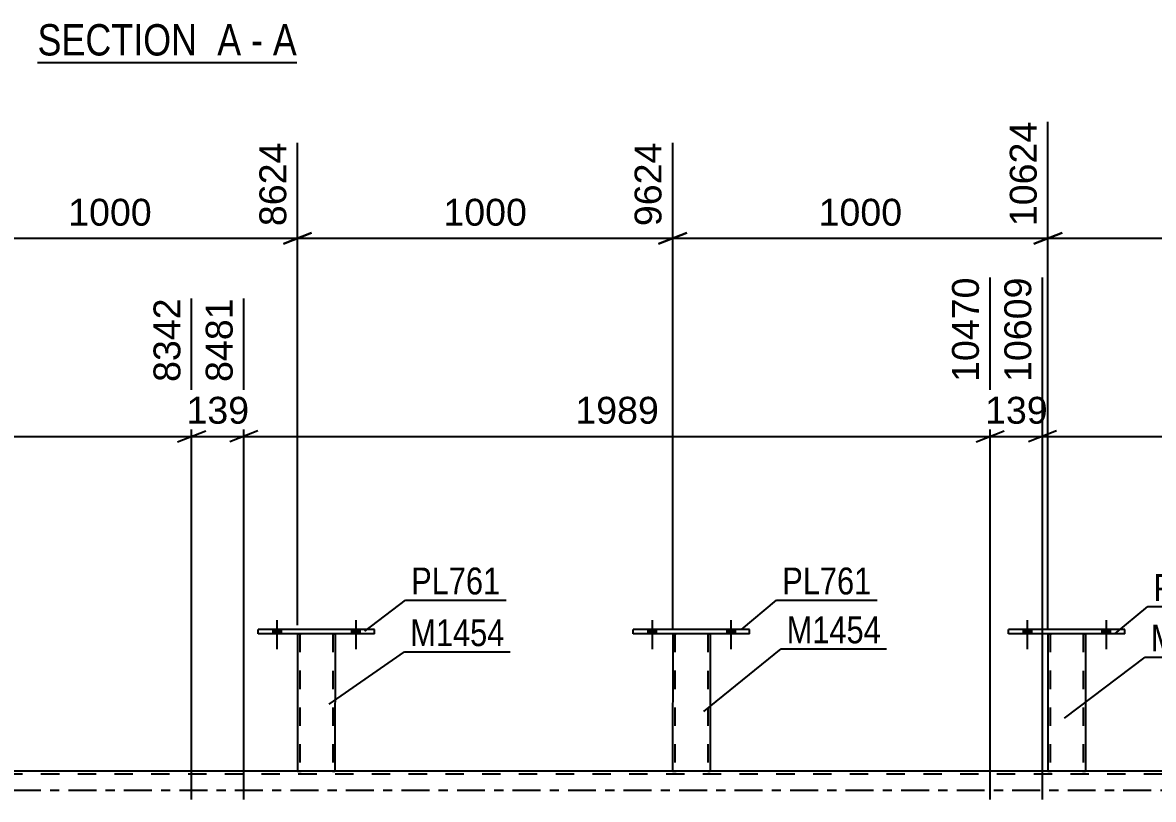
# Model space of a CAD drawing. Header units: millimetres. Extents: x 0 to 841, y 0 to 594.
# Drawn here: x 385.8 to 506.4, y 425.6 to 508.4 of the extents above; entities that cross this region are included whole.
import ezdxf

# ---------------------------------------------------------------- set-up
doc = ezdxf.new("R2010")
doc.units = ezdxf.units.MM
doc.linetypes.add('DXK_LINE_DOT2', pattern=[3.9198, 1.9599, -1.9599])
doc.linetypes.add('DXK_LINE_DOT3', pattern=[5.9187, 2.979, -0.9799, 0.9799, -0.9799])
doc.styles.add('Arial', font='ARIAL.TTF', dxfattribs={"height": 0.2})
doc.styles.add('Arial Narrow', font='ARIALN.TTF', dxfattribs={"height": 0.2})

# ---------------------------------------------------------------- blocks, each defined once
blk = doc.blocks.new('Unknown-317311729-12 - 1424')
at = {"color": 6, "linetype": 'Continuous'}
blk.add_line((387.4, 504.15), (415.05, 504.15), dxfattribs=at)
at = {"color": 0, "linetype": 'Continuous'}
for points in [[(405.51, 504.9), (405.51, 508.4), (387.4, 508.4), (387.4, 504.9)], [(409.12, 504.9), (409.12, 508.4), (406.56, 508.4), (406.56, 504.9)], [(411.44, 504.9), (411.44, 508.4), (410.17, 508.4), (410.17, 504.9)], [(415.05, 504.9), (415.05, 508.4), (412.49, 508.4), (412.49, 504.9)]]:
    blk.add_wipeout(points, dxfattribs=at)
at = {"color": 7, "linetype": 'Continuous', "style": 'Arial Narrow'}
for s, p in [('SECTION ', (387.4, 504.9)), ('A', (406.56, 504.9)), ('A', (412.49, 504.9)), ('-', (410.17, 504.9))]:
    blk.add_text(s, height=3.34, dxfattribs=at).set_placement(p)
blk = doc.blocks.new('Part-317311729-2520 - 2401')
at = {"color": 7, "linetype": 'DXK_LINE_DOT2'}
for p, q in [((718.99, 428.28), (82.92, 428.28)), ((718.99, 428.6), (135.11, 428.6)), ((419.11, 428.6), (415.11, 428.6)), ((459.11, 428.6), (455.11, 428.6)), ((499.11, 428.6), (495.11, 428.6))]:
    blk.add_line(p, q, dxfattribs=at)
at = {"color": 2, "linetype": 'Continuous'}
for p, q in [((415.11, 428.6), (379.11, 428.6)), ((455.11, 428.6), (419.11, 428.6)), ((495.11, 428.6), (459.11, 428.6)), ((535.11, 428.6), (499.11, 428.6))]:
    blk.add_line(p, q, dxfattribs=at)
at = {"color": 7, "linetype": 'DXK_LINE_DOT3'}
blk.add_line((82.92, 426.6), (728.79, 426.6), dxfattribs=at)
blk = doc.blocks.new('Bolt-317311729-2461 - 2401')
at = {"linetype": 'Continuous'}
for points in [[(492.48, 443.24), (493.36, 443.24), (493.36, 443.72), (492.48, 443.72)], [(500.88, 443.24), (501.76, 443.24), (501.76, 443.72), (500.88, 443.72)]]:
    blk.add_hatch(color=1, dxfattribs=at).paths.add_polyline_path(points)
at = {"color": 1, "linetype": 'Continuous'}
for p, q in [((492.48, 443.72), (492.48, 443.24)), ((492.92, 444.72), (492.92, 441.6)), ((493.36, 443.72), (493.36, 443.24)), ((500.88, 443.72), (500.88, 443.24)), ((501.32, 444.72), (501.32, 441.6)), ((501.76, 443.72), (501.76, 443.24))]:
    blk.add_line(p, q, dxfattribs=at)
blk = doc.blocks.new('Bolt-317311729-2462 - 2401')
at = {"linetype": 'Continuous'}
for points in [[(492.48, 443.24), (493.36, 443.24), (493.36, 443.72), (492.48, 443.72)], [(500.88, 443.24), (501.76, 443.24), (501.76, 443.72), (500.88, 443.72)]]:
    blk.add_hatch(color=1, dxfattribs=at).paths.add_polyline_path(points)
at = {"color": 1, "linetype": 'Continuous'}
for p, q in [((492.48, 443.72), (492.48, 443.24)), ((492.92, 444.72), (492.92, 441.6)), ((493.36, 443.72), (493.36, 443.24)), ((500.88, 443.72), (500.88, 443.24)), ((501.32, 444.72), (501.32, 441.6)), ((501.76, 443.72), (501.76, 443.24))]:
    blk.add_line(p, q, dxfattribs=at)
blk = doc.blocks.new('Bolt-317311729-2463 - 2401')
at = {"linetype": 'Continuous'}
for points in [[(452.48, 443.24), (453.36, 443.24), (453.36, 443.72), (452.48, 443.72)], [(460.88, 443.24), (461.76, 443.24), (461.76, 443.72), (460.88, 443.72)]]:
    blk.add_hatch(color=1, dxfattribs=at).paths.add_polyline_path(points)
at = {"color": 1, "linetype": 'Continuous'}
for p, q in [((452.48, 443.72), (452.48, 443.24)), ((452.92, 444.72), (452.92, 441.6)), ((453.36, 443.72), (453.36, 443.24)), ((460.88, 443.72), (460.88, 443.24)), ((461.32, 444.72), (461.32, 441.6)), ((461.76, 443.72), (461.76, 443.24))]:
    blk.add_line(p, q, dxfattribs=at)
blk = doc.blocks.new('Bolt-317311729-2464 - 2401')
at = {"linetype": 'Continuous'}
for points in [[(452.48, 443.24), (453.36, 443.24), (453.36, 443.72), (452.48, 443.72)], [(460.88, 443.24), (461.76, 443.24), (461.76, 443.72), (460.88, 443.72)]]:
    blk.add_hatch(color=1, dxfattribs=at).paths.add_polyline_path(points)
at = {"color": 1, "linetype": 'Continuous'}
for p, q in [((452.48, 443.72), (452.48, 443.24)), ((452.92, 444.72), (452.92, 441.6)), ((453.36, 443.72), (453.36, 443.24)), ((460.88, 443.72), (460.88, 443.24)), ((461.32, 444.72), (461.32, 441.6)), ((461.76, 443.72), (461.76, 443.24))]:
    blk.add_line(p, q, dxfattribs=at)
blk = doc.blocks.new('Bolt-317311729-2465 - 2401')
at = {"linetype": 'Continuous'}
for points in [[(412.48, 443.24), (413.36, 443.24), (413.36, 443.72), (412.48, 443.72)], [(420.88, 443.24), (421.76, 443.24), (421.76, 443.72), (420.88, 443.72)]]:
    blk.add_hatch(color=1, dxfattribs=at).paths.add_polyline_path(points)
at = {"color": 1, "linetype": 'Continuous'}
for p, q in [((412.48, 443.72), (412.48, 443.24)), ((412.92, 444.72), (412.92, 441.6)), ((413.36, 443.72), (413.36, 443.24)), ((420.88, 443.72), (420.88, 443.24)), ((421.32, 444.72), (421.32, 441.6)), ((421.76, 443.72), (421.76, 443.24))]:
    blk.add_line(p, q, dxfattribs=at)
blk = doc.blocks.new('Bolt-317311729-2466 - 2401')
at = {"linetype": 'Continuous'}
for points in [[(412.48, 443.24), (413.36, 443.24), (413.36, 443.72), (412.48, 443.72)], [(420.88, 443.24), (421.76, 443.24), (421.76, 443.72), (420.88, 443.72)]]:
    blk.add_hatch(color=1, dxfattribs=at).paths.add_polyline_path(points)
at = {"color": 1, "linetype": 'Continuous'}
for p, q in [((412.48, 443.72), (412.48, 443.24)), ((412.92, 444.72), (412.92, 441.6)), ((413.36, 443.72), (413.36, 443.24)), ((420.88, 443.72), (420.88, 443.24)), ((421.32, 444.72), (421.32, 441.6)), ((421.76, 443.72), (421.76, 443.24))]:
    blk.add_line(p, q, dxfattribs=at)
blk = doc.blocks.new('Part-317311729-2645 - 2401')
at = {"color": 2, "linetype": 'Continuous'}
for p, q in [((450.92, 443.24), (450.92, 443.72)), ((463.32, 443.72), (450.92, 443.72)), ((463.32, 443.24), (463.32, 443.72)), ((463.32, 443.24), (450.92, 443.24))]:
    blk.add_line(p, q, dxfattribs=at)
blk = doc.blocks.new('Part-317311729-2635 - 2401')
at = {"color": 2, "linetype": 'Continuous'}
for p, q in [((490.92, 443.24), (490.92, 443.72)), ((503.32, 443.72), (490.92, 443.72)), ((503.32, 443.24), (503.32, 443.72)), ((503.32, 443.24), (490.92, 443.24))]:
    blk.add_line(p, q, dxfattribs=at)
blk = doc.blocks.new('Part-317311729-2640 - 2401')
at = {"color": 2, "linetype": 'Continuous'}
for p, q in [((495.12, 443.24), (495.11, 428.6)), ((499.12, 443.24), (499.11, 428.6)), ((495.15, 428.6), (495.11, 428.6)), ((495.25, 428.6), (495.15, 428.6)), ((495.41, 428.6), (495.25, 428.6)), ((498.81, 428.6), (495.41, 428.6)), ((498.97, 428.6), (498.81, 428.6)), ((499.07, 428.6), (498.97, 428.6)), ((499.11, 428.6), (499.07, 428.6))]:
    blk.add_line(p, q, dxfattribs=at)
at = {"color": 7, "linetype": 'DXK_LINE_DOT2'}
for p, q in [((495.12, 443.25), (495.12, 443.25)), ((495.12, 443.25), (495.12, 443.24)), ((495.12, 443.24), (495.12, 443.25)), ((495.15, 443.25), (495.12, 443.25)), ((495.12, 443.25), (495.15, 443.25)), ((495.26, 443.25), (495.15, 443.25)), ((495.15, 443.25), (495.26, 443.25)), ((495.37, 443.25), (495.26, 443.25)), ((495.26, 443.25), (495.41, 443.25)), ((495.36, 443.25), (495.35, 428.6)), ((495.36, 443.25), (495.36, 443.25)), ((495.37, 443.25), (495.36, 443.25)), ((495.36, 443.25), (495.37, 443.25)), ((498.82, 443.24), (495.37, 443.25)), ((495.43, 443.25), (495.37, 443.25)), ((495.37, 443.25), (495.43, 443.25)), ((498.82, 443.24), (495.41, 443.25)), ((498.73, 443.24), (495.43, 443.25)), ((495.43, 443.25), (495.5, 443.25)), ((498.81, 443.24), (495.5, 443.25)), ((498.81, 443.24), (498.73, 443.24)), ((498.86, 443.24), (498.81, 443.24)), ((498.81, 443.24), (498.86, 443.24)), ((498.82, 443.24), (498.98, 443.24)), ((498.98, 443.24), (498.82, 443.24)), ((498.88, 443.24), (498.86, 443.24)), ((498.86, 443.24), (498.88, 443.24)), ((498.88, 443.24), (498.87, 428.6)), ((498.88, 443.24), (498.88, 443.24)), ((498.98, 443.24), (499.08, 443.24)), ((499.08, 443.24), (498.98, 443.24)), ((499.08, 443.24), (499.12, 443.24)), ((499.12, 443.24), (499.08, 443.24)), ((499.12, 443.24), (499.12, 443.24)), ((499.12, 443.24), (499.12, 443.24)), ((499.12, 443.24), (499.12, 443.24)), ((495.11, 428.6), (495.15, 428.6)), ((495.15, 428.6), (495.25, 428.6)), ((495.25, 428.6), (495.41, 428.6)), ((495.37, 428.6), (495.35, 428.6)), ((495.35, 428.6), (495.37, 428.6)), ((495.42, 428.6), (495.37, 428.6)), ((495.37, 428.6), (495.41, 428.6)), ((498.87, 428.6), (495.41, 428.6)), ((495.41, 428.6), (495.42, 428.6)), ((498.72, 428.6), (495.42, 428.6)), ((495.42, 428.6), (495.5, 428.6)), ((498.8, 428.6), (495.5, 428.6)), ((498.8, 428.6), (498.72, 428.6)), ((498.85, 428.6), (498.8, 428.6)), ((498.8, 428.6), (498.85, 428.6)), ((498.87, 428.6), (498.85, 428.6)), ((498.85, 428.6), (498.87, 428.6)), ((498.87, 428.6), (498.97, 428.6)), ((498.97, 428.6), (499.07, 428.6)), ((499.07, 428.6), (499.11, 428.6))]:
    blk.add_line(p, q, dxfattribs=at)
blk = doc.blocks.new('Part-317311729-2650 - 2401')
at = {"color": 2, "linetype": 'Continuous'}
for p, q in [((455.12, 443.24), (455.11, 428.6)), ((459.12, 443.24), (459.11, 428.6)), ((455.15, 428.6), (455.11, 428.6)), ((455.25, 428.6), (455.15, 428.6)), ((455.41, 428.6), (455.25, 428.6)), ((458.82, 428.6), (455.41, 428.6)), ((458.97, 428.6), (458.82, 428.6)), ((459.07, 428.6), (458.97, 428.6)), ((459.11, 428.6), (459.07, 428.6))]:
    blk.add_line(p, q, dxfattribs=at)
at = {"color": 7, "linetype": 'DXK_LINE_DOT2'}
for p, q in [((455.12, 443.25), (455.12, 443.25)), ((455.12, 443.25), (455.12, 443.24)), ((455.12, 443.24), (455.12, 443.25)), ((455.15, 443.25), (455.12, 443.25)), ((455.12, 443.25), (455.15, 443.25)), ((455.26, 443.25), (455.15, 443.25)), ((455.15, 443.25), (455.26, 443.25)), ((455.37, 443.25), (455.26, 443.25)), ((455.26, 443.25), (455.41, 443.25)), ((455.36, 443.25), (455.35, 428.6)), ((455.36, 443.25), (455.36, 443.25)), ((455.37, 443.25), (455.36, 443.25)), ((455.36, 443.25), (455.37, 443.25)), ((458.82, 443.24), (455.37, 443.25)), ((455.43, 443.25), (455.37, 443.25)), ((455.37, 443.25), (455.43, 443.25)), ((458.82, 443.24), (455.41, 443.25)), ((458.73, 443.24), (455.43, 443.25)), ((455.43, 443.25), (455.5, 443.25)), ((458.81, 443.24), (455.5, 443.25)), ((458.81, 443.24), (458.73, 443.24)), ((458.86, 443.24), (458.81, 443.24)), ((458.81, 443.24), (458.86, 443.24)), ((458.82, 443.24), (458.98, 443.24)), ((458.98, 443.24), (458.82, 443.24)), ((458.88, 443.24), (458.86, 443.24)), ((458.86, 443.24), (458.88, 443.24)), ((458.88, 443.24), (458.87, 428.6)), ((458.88, 443.24), (458.88, 443.24)), ((458.98, 443.24), (459.08, 443.24)), ((459.08, 443.24), (458.98, 443.24)), ((459.08, 443.24), (459.12, 443.24)), ((459.12, 443.24), (459.08, 443.24)), ((459.12, 443.24), (459.12, 443.24)), ((459.12, 443.24), (459.12, 443.24)), ((459.12, 443.24), (459.12, 443.24)), ((455.11, 428.6), (455.15, 428.6)), ((455.15, 428.6), (455.25, 428.6)), ((455.25, 428.6), (455.41, 428.6)), ((455.37, 428.6), (455.35, 428.6)), ((455.35, 428.6), (455.37, 428.6)), ((455.42, 428.6), (455.37, 428.6)), ((455.37, 428.6), (455.42, 428.6)), ((458.87, 428.6), (455.41, 428.6)), ((458.72, 428.6), (455.42, 428.6)), ((455.42, 428.6), (455.5, 428.6)), ((458.85, 428.6), (455.5, 428.6)), ((458.8, 428.6), (458.72, 428.6)), ((458.85, 428.6), (458.8, 428.6)), ((458.87, 428.6), (458.85, 428.6)), ((458.85, 428.6), (458.87, 428.6)), ((458.87, 428.6), (458.97, 428.6)), ((458.97, 428.6), (459.07, 428.6)), ((459.07, 428.6), (459.11, 428.6))]:
    blk.add_line(p, q, dxfattribs=at)
blk = doc.blocks.new('Part-317311729-2655 - 2401')
at = {"color": 2, "linetype": 'Continuous'}
for p, q in [((410.92, 443.24), (410.92, 443.72)), ((423.32, 443.72), (410.92, 443.72)), ((423.32, 443.24), (423.32, 443.72)), ((423.32, 443.24), (410.92, 443.24))]:
    blk.add_line(p, q, dxfattribs=at)
blk = doc.blocks.new('Part-317311729-2660 - 2401')
at = {"color": 2, "linetype": 'Continuous'}
for p, q in [((415.12, 443.24), (415.11, 428.6)), ((419.12, 443.24), (419.11, 428.6)), ((415.15, 428.6), (415.11, 428.6)), ((415.25, 428.6), (415.15, 428.6)), ((415.41, 428.6), (415.25, 428.6)), ((418.82, 428.6), (415.41, 428.6)), ((418.97, 428.6), (418.82, 428.6)), ((419.08, 428.6), (418.97, 428.6)), ((419.11, 428.6), (419.08, 428.6))]:
    blk.add_line(p, q, dxfattribs=at)
at = {"color": 7, "linetype": 'DXK_LINE_DOT2'}
for p, q in [((415.12, 443.25), (415.12, 443.25)), ((415.12, 443.25), (415.12, 443.24)), ((415.12, 443.24), (415.12, 443.25)), ((415.16, 443.25), (415.12, 443.25)), ((415.12, 443.25), (415.16, 443.25)), ((415.26, 443.25), (415.16, 443.25)), ((415.16, 443.25), (415.26, 443.25)), ((415.38, 443.25), (415.26, 443.25)), ((415.26, 443.25), (415.41, 443.25)), ((415.36, 443.25), (415.35, 428.6)), ((415.36, 443.25), (415.36, 443.25)), ((415.38, 443.25), (415.36, 443.25)), ((415.36, 443.25), (415.38, 443.25)), ((418.82, 443.24), (415.38, 443.25)), ((415.43, 443.25), (415.38, 443.25)), ((415.38, 443.25), (415.43, 443.25)), ((418.82, 443.24), (415.41, 443.25)), ((418.73, 443.24), (415.43, 443.25)), ((415.43, 443.25), (415.51, 443.25)), ((418.81, 443.24), (415.51, 443.25)), ((418.81, 443.24), (418.73, 443.24)), ((418.86, 443.24), (418.81, 443.24)), ((418.81, 443.24), (418.86, 443.24)), ((418.82, 443.24), (418.98, 443.24)), ((418.98, 443.24), (418.82, 443.24)), ((418.88, 443.24), (418.86, 443.24)), ((418.86, 443.24), (418.88, 443.24)), ((418.88, 443.24), (418.87, 428.6)), ((418.88, 443.24), (418.88, 443.24)), ((418.98, 443.24), (419.08, 443.24)), ((419.08, 443.24), (418.98, 443.24)), ((419.08, 443.24), (419.12, 443.24)), ((419.12, 443.24), (419.08, 443.24)), ((419.12, 443.24), (419.12, 443.24)), ((419.12, 443.24), (419.12, 443.24)), ((419.12, 443.24), (419.12, 443.24)), ((415.11, 428.6), (415.15, 428.6)), ((415.15, 428.6), (415.25, 428.6)), ((415.25, 428.6), (415.41, 428.6)), ((415.37, 428.6), (415.35, 428.6)), ((415.35, 428.6), (415.37, 428.6)), ((415.42, 428.6), (415.37, 428.6)), ((415.37, 428.6), (415.41, 428.6)), ((418.87, 428.6), (415.41, 428.6)), ((415.41, 428.6), (415.42, 428.6)), ((418.73, 428.6), (415.42, 428.6)), ((415.42, 428.6), (415.5, 428.6)), ((418.86, 428.6), (415.5, 428.6)), ((418.8, 428.6), (418.73, 428.6)), ((418.86, 428.6), (418.8, 428.6)), ((418.87, 428.6), (418.86, 428.6)), ((418.86, 428.6), (418.87, 428.6)), ((418.87, 428.6), (418.97, 428.6)), ((418.97, 428.6), (419.08, 428.6)), ((419.08, 428.6), (419.11, 428.6))]:
    blk.add_line(p, q, dxfattribs=at)
blk = doc.blocks.new('StraightDimension-317311729-3456 - 2401')
at = {"color": 7, "linetype": 'Continuous'}
for p, q in [((415.12, 444.18), (415.12, 495.6)), ((455.12, 443.67), (455.12, 495.6)), ((416.62, 486.01), (413.62, 484.81)), ((453.62, 484.81), (456.62, 486.01)), ((415.12, 485.41), (455.12, 485.41))]:
    blk.add_line(p, q, dxfattribs=at)
at = {"color": 0}
blk.add_wipeout([(440.16, 486.16), (440.16, 490.36), (430.07, 490.36), (430.07, 486.16)], dxfattribs=at)
at = {"color": 3, "style": 'Arial'}
blk.add_text('1000', height=2.865, dxfattribs=at).set_placement((430.67, 486.76))
at = {"color": 0, "linetype": 'Continuous'}
blk.add_wipeout([(454.52, 496.2), (450.32, 496.2), (450.32, 486.11), (454.52, 486.11)], dxfattribs=at)
at = {"color": 3, "linetype": 'Continuous', "style": 'Arial'}
blk.add_text('9624', height=2.865, rotation=90.0002, dxfattribs=at).set_placement((453.92, 486.71))
blk = doc.blocks.new('StraightDimension-317311729-3472 - 2401')
at = {"color": 7, "linetype": 'Continuous'}
for p, q in [((495.12, 443.66), (495.12, 497.83)), ((535.12, 442.95), (535.12, 497.83)), ((496.62, 486.01), (493.62, 484.81)), ((533.62, 484.81), (536.62, 486.01)), ((495.12, 485.41), (535.12, 485.41))]:
    blk.add_line(p, q, dxfattribs=at)
at = {"color": 0}
blk.add_wipeout([(520.16, 486.16), (520.16, 490.36), (510.07, 490.36), (510.07, 486.16)], dxfattribs=at)
at = {"color": 3, "style": 'Arial'}
blk.add_text('1000', height=2.865, dxfattribs=at).set_placement((510.67, 486.76))
at = {"color": 0, "linetype": 'Continuous'}
blk.add_wipeout([(534.52, 498.43), (530.32, 498.43), (530.32, 486.11), (534.52, 486.11)], dxfattribs=at)
at = {"color": 3, "linetype": 'Continuous', "style": 'Arial'}
blk.add_text('11624', height=2.865, rotation=90.0002, dxfattribs=at).set_placement((533.92, 486.71))
blk = doc.blocks.new('StraightDimension-317311729-3773 - 2401')
at = {"color": 7, "linetype": 'Continuous'}
for p, q in [((488.96, 425.6), (488.96, 481.22)), ((409.4, 425.6), (409.4, 478.99)), ((410.9, 464.9), (407.9, 463.7)), ((409.4, 464.3), (488.96, 464.3)), ((487.46, 463.7), (490.46, 464.9))]:
    blk.add_line(p, q, dxfattribs=at)
at = {"color": 0}
blk.add_wipeout([(454.23, 465.05), (454.23, 469.25), (444.14, 469.25), (444.14, 465.05)], dxfattribs=at)
at = {"color": 3, "style": 'Arial'}
blk.add_text('1989', height=2.865, dxfattribs=at).set_placement((444.74, 465.65))
at = {"color": 0, "linetype": 'Continuous'}
blk.add_wipeout([(488.36, 481.82), (484.16, 481.82), (484.16, 469.5), (488.36, 469.5)], dxfattribs=at)
at = {"color": 3, "linetype": 'Continuous', "style": 'Arial'}
blk.add_text('10470', height=2.865, rotation=90.0002, dxfattribs=at).set_placement((487.76, 470.1))
blk = doc.blocks.new('StraightDimension-317311729-3751 - 2401')
at = {"color": 7, "linetype": 'Continuous'}
for p, q in [((488.96, 425.6), (488.96, 481.22)), ((494.54, 425.6), (494.54, 481.22)), ((487.46, 463.7), (490.46, 464.9)), ((488.96, 464.3), (494.54, 464.3)), ((496.04, 464.9), (493.04, 463.7))]:
    blk.add_line(p, q, dxfattribs=at)
at = {"color": 0}
blk.add_wipeout([(495.69, 465.05), (495.69, 469.25), (487.82, 469.25), (487.82, 465.05)], dxfattribs=at)
at = {"color": 3, "style": 'Arial'}
blk.add_text('139', height=2.865, dxfattribs=at).set_placement((488.42, 465.65))
at = {"color": 0, "linetype": 'Continuous'}
blk.add_wipeout([(493.94, 481.82), (489.74, 481.82), (489.74, 469.5), (493.94, 469.5)], dxfattribs=at)
at = {"color": 3, "linetype": 'Continuous', "style": 'Arial'}
blk.add_text('10609', height=2.865, rotation=90.0002, dxfattribs=at).set_placement((493.34, 470.1))
blk = doc.blocks.new('StraightDimension-317311729-3448 - 2401')
at = {"color": 7, "linetype": 'Continuous'}
for p, q in [((375.12, 444.18), (375.12, 495.6)), ((415.12, 444.18), (415.12, 495.6)), ((376.62, 486.01), (373.62, 484.81)), ((413.62, 484.81), (416.62, 486.01)), ((375.12, 485.41), (415.12, 485.41))]:
    blk.add_line(p, q, dxfattribs=at)
at = {"color": 0}
blk.add_wipeout([(400.17, 486.16), (400.17, 490.36), (390.07, 490.36), (390.07, 486.16)], dxfattribs=at)
at = {"color": 3, "style": 'Arial'}
blk.add_text('1000', height=2.865, dxfattribs=at).set_placement((390.67, 486.76))
at = {"color": 0, "linetype": 'Continuous'}
blk.add_wipeout([(414.52, 496.2), (410.32, 496.2), (410.32, 486.11), (414.52, 486.11)], dxfattribs=at)
at = {"color": 3, "linetype": 'Continuous', "style": 'Arial'}
blk.add_text('8624', height=2.865, rotation=90.0002, dxfattribs=at).set_placement((413.92, 486.71))
blk = doc.blocks.new('StraightDimension-317311729-3464 - 2401')
at = {"color": 7, "linetype": 'Continuous'}
for p, q in [((495.12, 443.66), (495.12, 497.83)), ((455.12, 443.67), (455.12, 495.6)), ((456.62, 486.01), (453.62, 484.81)), ((493.62, 484.81), (496.62, 486.01)), ((455.12, 485.41), (495.12, 485.41))]:
    blk.add_line(p, q, dxfattribs=at)
at = {"color": 0}
blk.add_wipeout([(480.16, 486.16), (480.16, 490.36), (470.07, 490.36), (470.07, 486.16)], dxfattribs=at)
at = {"color": 3, "style": 'Arial'}
blk.add_text('1000', height=2.865, dxfattribs=at).set_placement((470.67, 486.76))
at = {"color": 0, "linetype": 'Continuous'}
blk.add_wipeout([(494.52, 498.43), (490.32, 498.43), (490.32, 486.11), (494.52, 486.11)], dxfattribs=at)
at = {"color": 3, "linetype": 'Continuous', "style": 'Arial'}
blk.add_text('10624', height=2.865, rotation=90.0002, dxfattribs=at).set_placement((493.92, 486.71))
blk = doc.blocks.new('StraightDimension-317311729-3614 - 2401')
at = {"color": 7, "linetype": 'Continuous'}
for p, q in [((324.27, 425.6), (324.27, 478.99)), ((403.83, 425.6), (403.83, 478.99)), ((325.77, 464.9), (322.77, 463.7)), ((324.27, 464.3), (403.83, 464.3)), ((402.33, 463.7), (405.33, 464.9))]:
    blk.add_line(p, q, dxfattribs=at)
at = {"color": 0}
blk.add_wipeout([(369.1, 465.05), (369.1, 469.25), (359, 469.25), (359, 465.05)], dxfattribs=at)
at = {"color": 3, "style": 'Arial'}
blk.add_text('1989', height=2.865, dxfattribs=at).set_placement((359.6, 465.65))
at = {"color": 0, "linetype": 'Continuous'}
blk.add_wipeout([(403.23, 479.59), (399.03, 479.59), (399.03, 469.5), (403.23, 469.5)], dxfattribs=at)
at = {"color": 3, "linetype": 'Continuous', "style": 'Arial'}
blk.add_text('8342', height=2.865, rotation=90.0002, dxfattribs=at).set_placement((402.63, 470.1))
blk = doc.blocks.new('StraightDimension-317311729-3636 - 2401')
at = {"color": 7, "linetype": 'Continuous'}
for p, q in [((403.83, 425.6), (403.83, 478.99)), ((409.4, 425.6), (409.4, 478.99)), ((402.33, 463.7), (405.33, 464.9)), ((403.83, 464.3), (409.4, 464.3)), ((410.9, 464.9), (407.9, 463.7))]:
    blk.add_line(p, q, dxfattribs=at)
at = {"color": 0}
blk.add_wipeout([(410.55, 465.05), (410.55, 469.25), (402.68, 469.25), (402.68, 465.05)], dxfattribs=at)
at = {"color": 3, "style": 'Arial'}
blk.add_text('139', height=2.865, dxfattribs=at).set_placement((403.28, 465.65))
at = {"color": 0, "linetype": 'Continuous'}
blk.add_wipeout([(408.8, 479.59), (404.6, 479.59), (404.6, 469.5), (408.8, 469.5)], dxfattribs=at)
at = {"color": 3, "linetype": 'Continuous', "style": 'Arial'}
blk.add_text('8481', height=2.865, rotation=90.0002, dxfattribs=at).set_placement((408.2, 470.1))
blk = doc.blocks.new('StraightDimension-317311729-3733 - 2401')
at = {"color": 7, "linetype": 'Continuous'}
for p, q in [((494.54, 425.6), (494.54, 481.22)), ((574.1, 425.6), (574.1, 481.22)), ((496.04, 464.9), (493.04, 463.7)), ((494.54, 464.3), (574.1, 464.3)), ((572.6, 463.7), (575.6, 464.9))]:
    blk.add_line(p, q, dxfattribs=at)
at = {"color": 0}
blk.add_wipeout([(539.37, 465.05), (539.37, 469.25), (529.27, 469.25), (529.27, 465.05)], dxfattribs=at)
at = {"color": 3, "style": 'Arial'}
blk.add_text('1989', height=2.865, dxfattribs=at).set_placement((529.87, 465.65))
at = {"color": 0, "linetype": 'Continuous'}
blk.add_wipeout([(573.5, 481.82), (569.3, 481.82), (569.3, 469.5), (573.5, 469.5)], dxfattribs=at)
at = {"color": 3, "linetype": 'Continuous', "style": 'Arial'}
blk.add_text('12598', height=2.865, rotation=90.0002, dxfattribs=at).set_placement((572.9, 470.1))
blk = doc.blocks.new('Mark-317311729-2631 - 2401')
at = {"color": 0}
blk.add_wipeout([(515.88, 446.76), (515.88, 449.76), (506.38, 449.76), (506.38, 446.76)], dxfattribs=at)
blk.add_wipeout([(515.88, 446.76), (515.88, 449.76), (506.38, 449.76), (506.38, 446.76)], dxfattribs=at)
at = {"color": 30, "linetype": 'Continuous'}
for p, q in [((502.24, 443.24), (505.78, 446.16)), ((505.78, 446.16), (516.48, 446.16))]:
    blk.add_line(p, q, dxfattribs=at)
at = {"color": 3, "style": 'Arial Narrow'}
blk.add_text('PL761', height=2.863, dxfattribs=at).set_placement((506.38, 446.76))
blk = doc.blocks.new('Mark-317311729-2636 - 2401')
at = {"color": 0}
blk.add_wipeout([(516.15, 441.38), (516.15, 444.38), (506.1, 444.38), (506.1, 441.38)], dxfattribs=at)
blk.add_wipeout([(516.15, 441.38), (516.15, 444.38), (506.1, 444.38), (506.1, 441.38)], dxfattribs=at)
at = {"color": 30, "linetype": 'Continuous'}
for p, q in [((496.9, 434.26), (505.5, 440.78)), ((505.5, 440.78), (516.75, 440.78))]:
    blk.add_line(p, q, dxfattribs=at)
at = {"color": 3, "style": 'Arial Narrow'}
blk.add_text('M1454', height=2.863, dxfattribs=at).set_placement((506.1, 441.38))
blk = doc.blocks.new('Mark-317311729-2641 - 2401')
at = {"color": 0}
blk.add_wipeout([(476.3, 447.45), (476.3, 450.45), (466.8, 450.45), (466.8, 447.45)], dxfattribs=at)
blk.add_wipeout([(476.3, 447.45), (476.3, 450.45), (466.8, 450.45), (466.8, 447.45)], dxfattribs=at)
at = {"color": 30, "linetype": 'Continuous'}
for p, q in [((462.46, 443.72), (466.2, 446.85)), ((466.2, 446.85), (476.9, 446.85))]:
    blk.add_line(p, q, dxfattribs=at)
at = {"color": 3, "style": 'Arial Narrow'}
blk.add_text('PL761', height=2.863, dxfattribs=at).set_placement((466.8, 447.45))
blk = doc.blocks.new('Mark-317311729-2646 - 2401')
at = {"color": 0}
blk.add_wipeout([(477.32, 442.24), (477.32, 445.24), (467.27, 445.24), (467.27, 442.24)], dxfattribs=at)
blk.add_wipeout([(477.32, 442.24), (477.32, 445.24), (467.27, 445.24), (467.27, 442.24)], dxfattribs=at)
at = {"color": 30, "linetype": 'Continuous'}
for p, q in [((458.43, 434.96), (466.67, 441.64)), ((466.67, 441.64), (477.92, 441.64))]:
    blk.add_line(p, q, dxfattribs=at)
at = {"color": 3, "style": 'Arial Narrow'}
blk.add_text('M1454', height=2.863, dxfattribs=at).set_placement((467.27, 442.24))
blk = doc.blocks.new('Mark-317311729-2651 - 2401')
at = {"color": 0}
blk.add_wipeout([(436.75, 447.45), (436.75, 450.45), (427.24, 450.45), (427.24, 447.45)], dxfattribs=at)
blk.add_wipeout([(436.75, 447.45), (436.75, 450.45), (427.24, 450.45), (427.24, 447.45)], dxfattribs=at)
at = {"color": 30, "linetype": 'Continuous'}
for p, q in [((422.31, 443.54), (426.64, 446.85)), ((426.64, 446.85), (437.35, 446.85))]:
    blk.add_line(p, q, dxfattribs=at)
at = {"color": 3, "style": 'Arial Narrow'}
blk.add_text('PL761', height=2.863, dxfattribs=at).set_placement((427.24, 447.45))
blk = doc.blocks.new('Mark-317311729-2656 - 2401')
at = {"color": 0}
blk.add_wipeout([(437.19, 441.94), (437.19, 444.94), (427.14, 444.94), (427.14, 441.94)], dxfattribs=at)
blk.add_wipeout([(437.19, 441.94), (437.19, 444.94), (427.14, 444.94), (427.14, 441.94)], dxfattribs=at)
at = {"color": 30, "linetype": 'Continuous'}
for p, q in [((418.51, 435.76), (426.54, 441.34)), ((426.54, 441.34), (437.79, 441.34))]:
    blk.add_line(p, q, dxfattribs=at)
at = {"color": 3, "style": 'Arial Narrow'}
blk.add_text('M1454', height=2.863, dxfattribs=at).set_placement((427.14, 441.94))

msp = doc.modelspace()

# ---------------------------------------------------------------- block references
for name in ['Unknown-317311729-12 - 1424', 'Part-317311729-2655 - 2401', 'Bolt-317311729-2465 - 2401', 'Bolt-317311729-2466 - 2401', 'Part-317311729-2645 - 2401', 'Bolt-317311729-2463 - 2401', 'Bolt-317311729-2464 - 2401', 'Part-317311729-2635 - 2401', 'Bolt-317311729-2461 - 2401', 'Bolt-317311729-2462 - 2401', 'Part-317311729-2660 - 2401', 'Part-317311729-2650 - 2401', 'Part-317311729-2640 - 2401', 'Part-317311729-2520 - 2401']:
    msp.add_blockref(name, (0, 0))

# ---------------------------------------------------------------- next in the draw order: block references
for name in ['StraightDimension-317311729-3472 - 2401', 'StraightDimension-317311729-3456 - 2401']:
    msp.add_blockref(name, (0, 0))

# ---------------------------------------------------------------- next in the draw order: block references
msp.add_blockref('StraightDimension-317311729-3773 - 2401', (0, 0))

# ---------------------------------------------------------------- next in the draw order: block references
for name in ['StraightDimension-317311729-3448 - 2401', 'StraightDimension-317311729-3751 - 2401', 'Mark-317311729-2651 - 2401']:
    msp.add_blockref(name, (0, 0))

# ---------------------------------------------------------------- next in the draw order: block references
for name in ['StraightDimension-317311729-3464 - 2401', 'StraightDimension-317311729-3614 - 2401', 'Mark-317311729-2656 - 2401']:
    msp.add_blockref(name, (0, 0))

# ---------------------------------------------------------------- next in the draw order: block references
for name in ['StraightDimension-317311729-3733 - 2401', 'StraightDimension-317311729-3636 - 2401', 'Mark-317311729-2641 - 2401']:
    msp.add_blockref(name, (0, 0))

# ---------------------------------------------------------------- next in the draw order: block references
for name in ['Mark-317311729-2631 - 2401', 'Mark-317311729-2646 - 2401']:
    msp.add_blockref(name, (0, 0))

# ---------------------------------------------------------------- next in the draw order: block references
msp.add_blockref('Mark-317311729-2636 - 2401', (0, 0))

doc.saveas('drawing.dxf')
